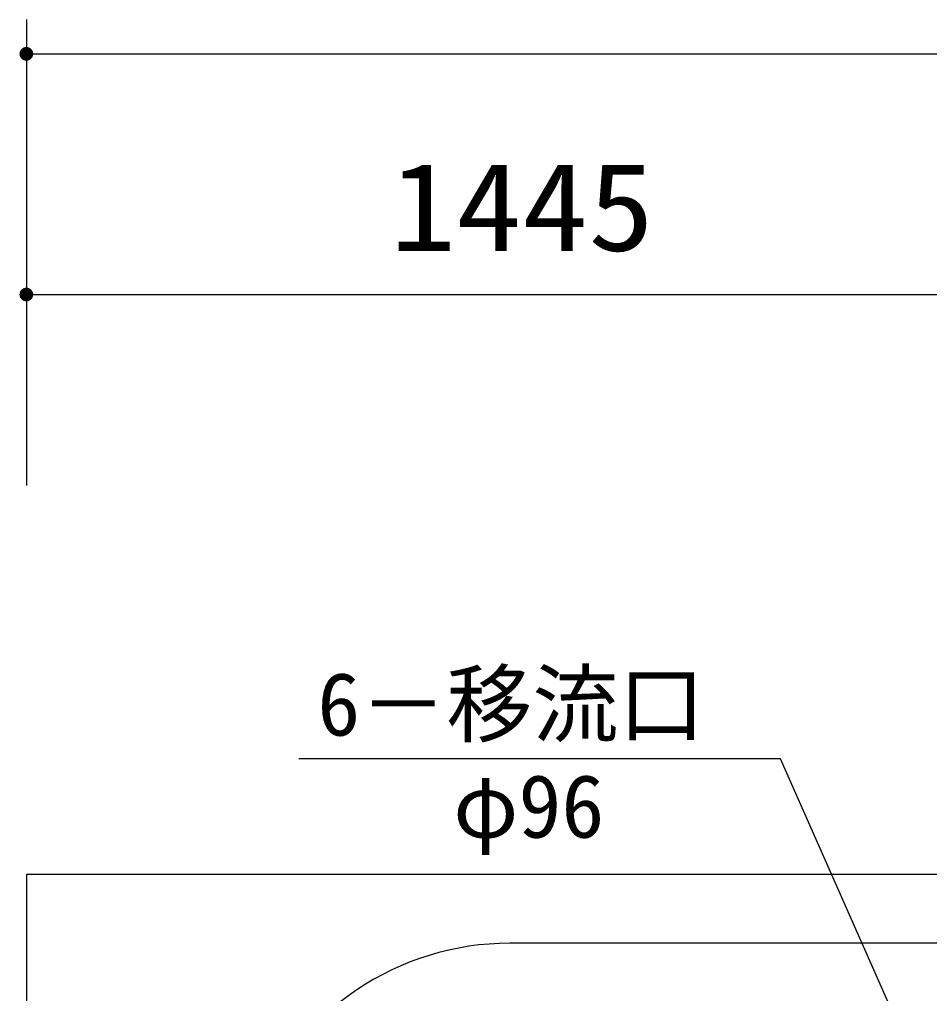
# Model space of a CAD drawing. Units: millimetres, scale not verified. Extents: x -14850 to 14850, y -10500 to 10500.
# Drawn here: x -10331 to -9007, y 2405 to 3821 of the extents above; entities that cross this region are included whole.
import ezdxf
from ezdxf.enums import TextEntityAlignment as Align

# ---------------------------------------------------------------- set-up
doc = ezdxf.new("R2010")
doc.units = ezdxf.units.MM
doc.header["$LTSCALE"] = 50
doc.layers.add('0-1_躯体', color=3, linetype='Continuous', lineweight=25)
doc.layers.add('0-4_製作', color=5, linetype='Continuous', lineweight=25)
doc.styles.add('ＭＳ ゴシック', font='')
doc.styles.get('ＭＳ ゴシック').set_extended_font_data('MS Gothic')

msp = doc.modelspace()

# ---------------------------------------------------------------- linework, layer by layer
at = {"layer": '0-1_躯体'}
for p, q in [((-9224.27, 2746.4), (-9924.44, 2746.4)), ((-8616.42, 1375.86), (-9224.27, 2746.4)), ((-6630.87, 2478.11), (-9617.52, 2478.11))]:
    msp.add_line(p, q, dxfattribs=at)
at = {"layer": '0-1_躯体', "color": 2}
for p, q in [((-10320.87, 2578.11), (-10320.87, -21.89)), ((-5520.87, 2578.11), (-10320.87, 2578.11)), ((-10320.87, 2578.11), (-10320.87, -21.89))]:
    msp.add_line(p, q, dxfattribs=at)
at = {"layer": '0-1_躯体'}
msp.add_arc((-9617.52, 2078.11), 400, 90, 157.6073, dxfattribs=at)
at = {"layer": '0-4_製作', "color": 2}
for p, q in [((-10320.87, 3821.36), (-10320.87, 3421.36)), ((-10320.87, 3771.36), (-5520.87, 3771.36)), ((-10320.87, 3471.36), (-10320.87, 3143.54)), ((-10320.87, 3421.36), (-8875.87, 3421.36))]:
    msp.add_line(p, q, dxfattribs=at)
at = {"layer": '0-4_製作'}
for points in [[(-10327.72, 3778.65), (-10330.87, 3771.36), (-10328.58, 3777.73)], [(-10327.72, 3778.65), (-10320.87, 3771.36), (-10330.87, 3771.36)], [(-10328.58, 3777.73), (-10330.87, 3771.36), (-10330.85, 3771.99)], [(-10320.87, 3771.36), (-10330.79, 3770.11), (-10330.87, 3771.36)], [(-10328.58, 3777.73), (-10330.85, 3771.99), (-10329.32, 3776.72)], [(-10329.32, 3776.72), (-10330.85, 3771.99), (-10330.7, 3773.23)], [(-10320.87, 3771.36), (-10330.56, 3768.87), (-10330.79, 3770.11)], [(-10329.32, 3776.72), (-10330.7, 3773.23), (-10329.92, 3775.62)], [(-10329.92, 3775.62), (-10330.7, 3773.23), (-10330.38, 3774.45)], [(-10320.87, 3771.36), (-10330.17, 3767.68), (-10330.56, 3768.87)], [(-10320.87, 3771.36), (-10329.64, 3766.54), (-10330.17, 3767.68)], [(-10320.87, 3771.36), (-10328.96, 3765.48), (-10329.64, 3766.54)], [(-10320.87, 3771.36), (-10328.16, 3764.51), (-10328.96, 3765.48)], [(-10320.87, 3771.36), (-10327.25, 3763.66), (-10328.16, 3764.51)], [(-10326.75, 3779.45), (-10320.87, 3771.36), (-10327.72, 3778.65)], [(-10320.87, 3771.36), (-10326.23, 3762.92), (-10327.25, 3763.66)], [(-10325.69, 3780.12), (-10320.87, 3771.36), (-10326.75, 3779.45)], [(-10320.87, 3771.36), (-10325.13, 3762.31), (-10326.23, 3762.92)], [(-10324.55, 3780.66), (-10320.87, 3771.36), (-10325.69, 3780.12)], [(-10320.87, 3771.36), (-10323.96, 3761.85), (-10325.13, 3762.31)], [(-10323.36, 3781.05), (-10320.87, 3771.36), (-10324.55, 3780.66)], [(-10320.87, 3761.36), (-10323.96, 3761.85), (-10320.87, 3771.36)], [(-10322.13, 3781.28), (-10320.87, 3771.36), (-10323.36, 3781.05)], [(-10320.87, 3781.36), (-10320.87, 3771.36), (-10322.13, 3781.28)], [(-10320.24, 3781.34), (-10320.87, 3771.36), (-10320.87, 3781.36)], [(-10319, 3781.18), (-10320.87, 3771.36), (-10320.24, 3781.34)], [(-10317.78, 3780.87), (-10320.87, 3771.36), (-10319, 3781.18)], [(-10316.61, 3780.41), (-10320.87, 3771.36), (-10317.78, 3780.87)], [(-10316.61, 3780.41), (-10310.87, 3771.36), (-10320.87, 3771.36)], [(-10310.87, 3771.36), (-10320.87, 3761.36), (-10320.87, 3771.36)], [(-10310.87, 3771.36), (-10319.62, 3761.44), (-10320.87, 3761.36)], [(-10310.87, 3771.36), (-10318.39, 3761.67), (-10319.62, 3761.44)], [(-10310.87, 3771.36), (-10317.19, 3762.06), (-10318.39, 3761.67)], [(-10310.87, 3771.36), (-10316.05, 3762.6), (-10317.19, 3762.06)], [(-10315.51, 3779.8), (-10310.87, 3771.36), (-10316.61, 3780.41)], [(-10310.87, 3771.36), (-10314.99, 3763.27), (-10316.05, 3762.6)], [(-10314.5, 3779.07), (-10310.87, 3771.36), (-10315.51, 3779.8)], [(-10310.87, 3771.36), (-10314.03, 3764.07), (-10314.99, 3763.27)], [(-10313.58, 3778.21), (-10310.87, 3771.36), (-10314.5, 3779.07)], [(-10310.87, 3771.36), (-10313.17, 3764.99), (-10314.03, 3764.07)], [(-10312.78, 3777.24), (-10310.87, 3771.36), (-10313.58, 3778.21)], [(-10310.89, 3770.73), (-10313.17, 3764.99), (-10310.87, 3771.36)], [(-10310.89, 3770.73), (-10312.43, 3766), (-10313.17, 3764.99)], [(-10312.11, 3776.18), (-10310.87, 3771.36), (-10312.78, 3777.24)], [(-10311.05, 3769.49), (-10312.43, 3766), (-10310.89, 3770.73)], [(-10311.05, 3769.49), (-10311.82, 3767.1), (-10312.43, 3766)], [(-10311.57, 3775.04), (-10310.87, 3771.36), (-10312.11, 3776.18)], [(-10311.36, 3768.27), (-10311.82, 3767.1), (-10311.05, 3769.49)], [(-10311.19, 3773.85), (-10310.87, 3771.36), (-10311.57, 3775.04)], [(-10310.95, 3772.61), (-10310.87, 3771.36), (-10311.19, 3773.85)], [(-10320.87, 3761.36), (-10322.75, 3761.54), (-10323.96, 3761.85)], [(-10320.87, 3761.36), (-10321.5, 3761.38), (-10322.75, 3761.54)], [(-10328.58, 3427.73), (-10330.87, 3421.36), (-10330.85, 3421.99)], [(-10328.58, 3427.73), (-10320.87, 3421.36), (-10330.87, 3421.36)], [(-10328.58, 3427.73), (-10330.85, 3421.99), (-10329.32, 3426.72)], [(-10327.72, 3428.65), (-10320.87, 3421.36), (-10328.58, 3427.73)], [(-10326.75, 3429.45), (-10320.87, 3421.36), (-10327.72, 3428.65)], [(-10325.69, 3430.12), (-10320.87, 3421.36), (-10326.75, 3429.45)], [(-10324.55, 3430.66), (-10320.87, 3421.36), (-10325.69, 3430.12)], [(-10323.36, 3431.05), (-10320.87, 3421.36), (-10324.55, 3430.66)], [(-10322.13, 3431.28), (-10320.87, 3421.36), (-10323.36, 3431.05)], [(-10320.87, 3431.36), (-10320.87, 3421.36), (-10322.13, 3431.28)], [(-10320.24, 3431.34), (-10320.87, 3421.36), (-10320.87, 3431.36)], [(-10319, 3431.18), (-10320.87, 3421.36), (-10320.24, 3431.34)], [(-10317.78, 3430.87), (-10320.87, 3421.36), (-10319, 3431.18)], [(-10316.61, 3430.41), (-10320.87, 3421.36), (-10317.78, 3430.87)], [(-10316.61, 3430.41), (-10310.87, 3421.36), (-10320.87, 3421.36)], [(-10315.51, 3429.8), (-10310.87, 3421.36), (-10316.61, 3430.41)], [(-10314.5, 3429.07), (-10310.87, 3421.36), (-10315.51, 3429.8)], [(-10313.58, 3428.21), (-10310.87, 3421.36), (-10314.5, 3429.07)], [(-10312.78, 3427.24), (-10310.87, 3421.36), (-10313.58, 3428.21)], [(-10320.87, 3421.36), (-10330.79, 3420.11), (-10330.87, 3421.36)], [(-10329.32, 3426.72), (-10330.85, 3421.99), (-10330.7, 3423.23)], [(-10320.87, 3421.36), (-10330.56, 3418.87), (-10330.79, 3420.11)], [(-10329.32, 3426.72), (-10330.7, 3423.23), (-10329.92, 3425.62)], [(-10329.92, 3425.62), (-10330.7, 3423.23), (-10330.38, 3424.45)], [(-10320.87, 3421.36), (-10330.17, 3417.68), (-10330.56, 3418.87)], [(-10320.87, 3421.36), (-10329.64, 3416.54), (-10330.17, 3417.68)], [(-10320.87, 3421.36), (-10328.96, 3415.48), (-10329.64, 3416.54)], [(-10320.87, 3421.36), (-10328.16, 3414.51), (-10328.96, 3415.48)], [(-10320.87, 3421.36), (-10327.25, 3413.66), (-10328.16, 3414.51)], [(-10320.87, 3421.36), (-10326.23, 3412.92), (-10327.25, 3413.66)], [(-10320.87, 3421.36), (-10325.13, 3412.31), (-10326.23, 3412.92)], [(-10320.87, 3421.36), (-10323.96, 3411.85), (-10325.13, 3412.31)], [(-10320.87, 3411.36), (-10323.96, 3411.85), (-10320.87, 3421.36)], [(-10310.87, 3421.36), (-10320.87, 3411.36), (-10320.87, 3421.36)], [(-10310.87, 3421.36), (-10319.62, 3411.44), (-10320.87, 3411.36)], [(-10310.87, 3421.36), (-10318.39, 3411.67), (-10319.62, 3411.44)], [(-10310.87, 3421.36), (-10317.19, 3412.06), (-10318.39, 3411.67)], [(-10310.87, 3421.36), (-10316.05, 3412.6), (-10317.19, 3412.06)], [(-10310.87, 3421.36), (-10314.99, 3413.27), (-10316.05, 3412.6)], [(-10310.87, 3421.36), (-10314.03, 3414.07), (-10314.99, 3413.27)], [(-10310.87, 3421.36), (-10313.17, 3414.99), (-10314.03, 3414.07)], [(-10310.87, 3421.36), (-10312.43, 3416), (-10313.17, 3414.99)], [(-10312.11, 3426.18), (-10310.87, 3421.36), (-10312.78, 3427.24)], [(-10310.89, 3420.73), (-10312.43, 3416), (-10310.87, 3421.36)], [(-10311.05, 3419.49), (-10312.43, 3416), (-10310.89, 3420.73)], [(-10311.05, 3419.49), (-10311.82, 3417.1), (-10312.43, 3416)], [(-10311.57, 3425.04), (-10310.87, 3421.36), (-10312.11, 3426.18)], [(-10311.36, 3418.27), (-10311.82, 3417.1), (-10311.05, 3419.49)], [(-10311.19, 3423.85), (-10310.87, 3421.36), (-10311.57, 3425.04)], [(-10310.95, 3422.61), (-10310.87, 3421.36), (-10311.19, 3423.85)], [(-10320.87, 3411.36), (-10322.75, 3411.54), (-10323.96, 3411.85)], [(-10320.87, 3411.36), (-10321.5, 3411.38), (-10322.75, 3411.54)]]:
    msp.add_solid(points, dxfattribs=at)

# ---------------------------------------------------------------- texts
at = {"layer": '0-1_躯体', "color": 4, "style": 'ＭＳ ゴシック'}
for s, p in [('\u30006－移流口\u3000', (-10022.92, 2752.51)), ('\u3000\u3000φ96', (-9950.49, 2604.03))]:
    msp.add_text(s, height=91.79, dxfattribs=at).set_placement(p, align=Align.BOTTOM_LEFT)
at = {"layer": '0-4_製作', "color": 4, "style": 'ＭＳ ゴシック', "width": 1.1}
msp.add_text('1445', height=128.4, dxfattribs=at).set_placement((-9792.12, 3446.36), align=Align.BOTTOM_LEFT)

doc.saveas('drawing.dxf')
